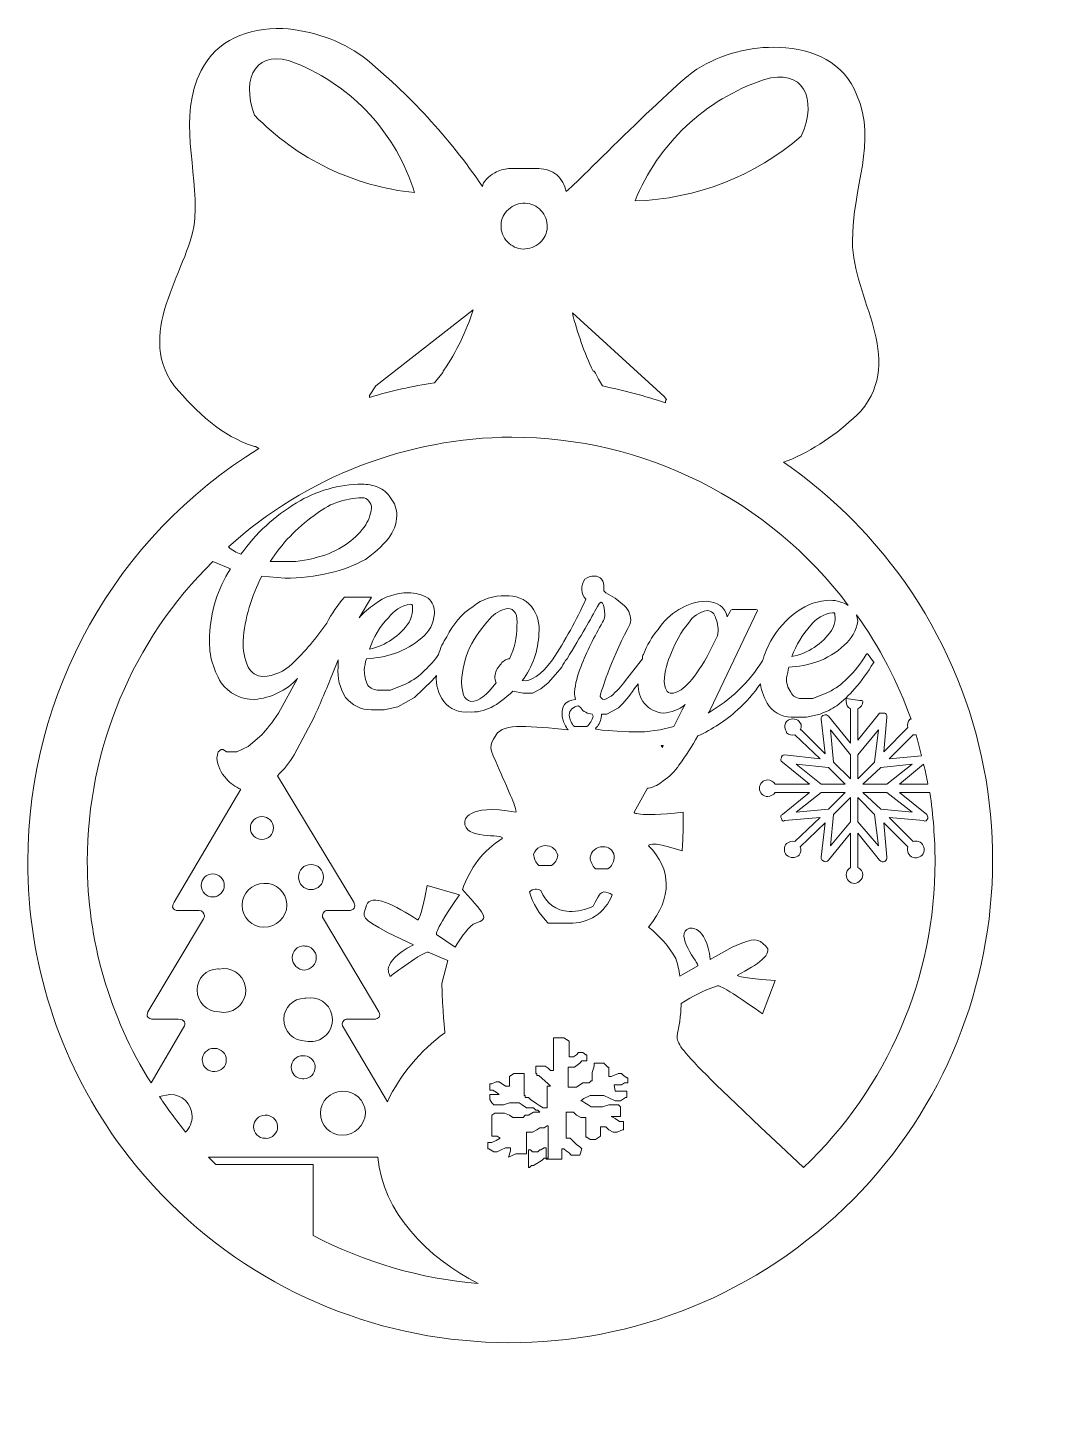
# Model space of a CAD drawing. Header units: millimetres. Extents: x 0 to 34.7, y -2 to 44.4.
import ezdxf

# ---------------------------------------------------------------- set-up
doc = ezdxf.new("R2010")
doc.units = ezdxf.units.MM
doc.header["$MEASUREMENT"] = 0
doc.layers.add('Layer 1', color=7, linetype='Continuous')

# ---------------------------------------------------------------- blocks, each defined once
blk = doc.blocks.new('block 4')
at = {"layer": 'Layer 1', "lineweight": 0}
for points in [[(27.199, 19.65), (27.093, 20.743), (27.764, 19.897), (27.764, 19.085), (27.199, 19.65)], [(28.011, 19.085), (28.011, 19.897), (28.716, 20.743), (28.575, 19.65), (28.011, 19.085)], [(25.929, 19.579), (27.023, 19.473), (27.587, 18.909), (26.776, 18.909), (25.929, 19.579)], [(28.187, 18.909), (28.787, 19.473), (29.845, 19.579), (28.998, 18.909), (28.187, 18.909)], [(27.587, 18.627), (27.023, 18.062), (25.929, 17.956), (26.776, 18.627), (27.587, 18.627)], [(28.187, 18.627), (28.998, 18.627), (29.845, 17.956), (28.787, 18.062), (28.187, 18.627)], [(27.199, 17.886), (27.764, 18.45), (27.764, 17.639), (27.093, 16.827), (27.199, 17.886)], [(28.716, 16.827), (28.011, 17.639), (28.011, 18.45), (28.575, 17.886), (28.716, 16.827)], [(19.826, 8.537), (20.214, 8.537), (20.214, 8.326), (20.179, 8.326), (20.002, 8.22), (19.826, 8.22), (19.438, 8.396), (18.979, 8.396), (18.768, 8.29), (18.662, 8.22), (18.697, 8.22), (18.803, 8.149), (18.909, 8.079), (19.015, 8.008), (19.403, 8.008), (19.614, 8.079), (19.932, 8.079), (20.002, 8.008), (20.002, 7.691), (19.685, 7.691), (19.826, 7.62), (19.967, 7.514), (20.108, 7.514), (20.108, 7.232), (20.073, 7.232), (19.897, 7.161), (19.756, 7.161), (19.614, 7.232), (19.509, 7.338), (19.332, 7.338), (19.332, 7.02), (19.332, 7.02), (19.156, 6.914), (18.979, 6.914), (18.874, 6.985), (18.838, 6.985), (18.838, 7.655), (18.662, 7.655), (18.521, 7.726), (18.415, 7.832), (18.168, 7.832), (18.168, 6.95), (18.309, 6.95), (18.38, 6.879), (18.521, 6.738), (18.627, 6.667), (18.697, 6.597), (18.697, 6.597), (18.627, 6.385), (18.344, 6.385), (18.274, 6.456), (18.168, 6.526), (18.097, 6.597), (18.027, 6.597), (18.027, 6.244), (17.498, 6.244), (17.498, 6.632), (17.427, 6.632), (17.321, 6.562), (17.286, 6.562), (17.216, 6.491), (17.039, 6.491), (16.969, 6.562), (16.898, 6.562), (16.898, 5.962), (16.933, 5.962), (17.004, 6.032), (17.074, 6.032), (17.18, 6.103), (17.357, 6.209), (17.427, 6.279), (17.568, 6.279), (17.568, 7.373), (17.533, 7.373), (17.427, 7.302), (17.286, 7.302), (17.18, 7.232), (17.039, 7.161), (16.827, 7.161), (16.827, 6.421), (16.475, 6.421), (16.228, 6.315), (16.228, 6.315), (16.298, 6.526), (16.298, 6.632), (16.122, 6.632), (15.981, 6.562), (15.84, 6.491), (15.734, 6.491), (15.557, 6.597), (15.522, 6.597), (15.522, 6.809), (15.663, 6.809), (15.804, 6.879), (15.946, 6.95), (15.946, 6.95), (15.84, 7.02), (15.663, 7.02), (15.663, 7.726), (15.769, 7.796), (16.087, 7.796), (16.263, 7.726), (16.369, 7.655), (16.722, 7.655), (16.792, 7.726), (16.898, 7.726), (17.074, 7.832), (17.286, 7.832), (17.216, 7.902), (17.145, 7.902), (17.074, 7.973), (16.827, 7.973), (16.686, 8.079), (16.581, 8.149), (16.263, 8.149), (16.051, 8.079), (15.734, 8.079), (15.663, 8.149), (15.593, 8.255), (15.593, 8.431), (15.91, 8.431), (15.804, 8.502), (15.699, 8.572), (15.593, 8.572), (15.593, 8.784), (15.663, 8.784), (15.804, 8.855), (15.91, 8.855), (16.122, 8.714), (16.263, 8.714), (16.263, 9.031), (16.263, 9.031), (16.404, 9.137), (16.757, 9.137), (16.757, 8.396), (16.792, 8.396), (16.792, 8.326), (16.898, 8.326), (16.969, 8.255), (17.18, 8.114), (17.286, 8.043), (17.392, 7.973), (17.533, 7.973), (17.533, 8.714), (17.639, 8.714), (17.568, 8.784), (17.251, 9.066), (17.18, 9.066), (17.18, 9.137), (17.145, 9.137), (17.145, 9.384), (17.462, 9.384), (17.568, 9.313), (17.639, 9.243), (17.745, 9.243), (17.745, 10.266), (17.745, 10.266), (17.745, 10.336), (18.097, 10.336), (18.274, 10.231), (18.274, 10.231), (18.274, 9.701), (18.415, 9.701), (18.521, 9.772), (18.591, 9.842), (18.732, 9.842), (18.838, 9.772), (18.874, 9.772), (18.874, 9.56), (18.697, 9.56), (18.627, 9.49), (18.45, 9.349), (18.239, 9.349), (18.239, 8.678), (18.521, 8.678), (18.732, 8.819), (18.944, 8.819), (19.015, 8.89), (19.05, 8.89), (19.05, 9.172), (19.121, 9.384), (19.121, 9.49), (19.438, 9.49), (19.509, 9.419), (19.579, 9.349), (19.614, 9.349), (19.614, 9.031), (19.685, 9.031), (19.932, 9.137), (20.038, 9.137), (20.108, 9.066), (20.214, 8.996), (20.249, 8.996), (20.249, 8.819), (20.144, 8.819), (20.038, 8.749), (19.791, 8.749), (19.826, 8.537)]]:
    blk.add_lwpolyline(points, dxfattribs=at)
for points, knots in [([(25.506, 29.774), (25.506, 29.774), (25.788, 29.88), (25.788, 29.88), (25.788, 29.88), (25.788, 29.88), (25.788, 29.88), (26.658, 30.272), (27.448, 30.822), (28.116, 31.503), (29.633, 33.302), (27.834, 35.313), (27.834, 37.218), (27.834, 39.123), (28.681, 40.534), (27.975, 42.192), (27.552, 43.251), (26.529, 43.744), (25.365, 43.78), (24.382, 43.82), (23.411, 43.562), (22.578, 43.039), (21.837, 42.58), (18.239, 38.911), (18.168, 38.911), (18.129, 39.13), (18.017, 39.329), (17.851, 39.476), (17.681, 39.613), (17.469, 39.688), (17.251, 39.687), (17.251, 39.687), (16.228, 39.687), (16.228, 39.687), (16.066, 39.679), (15.908, 39.63), (15.769, 39.546), (15.557, 39.441), (15.346, 39.229), (15.346, 39.088), (14.222, 40.731), (12.868, 42.205), (11.324, 43.462), (10.526, 44.028), (9.585, 44.358), (8.608, 44.415), (7.408, 44.45), (6.385, 44.027), (5.856, 43.004), (5.045, 41.416), (5.75, 39.652), (5.644, 38.029), (5.539, 36.407), (3.563, 34.255), (4.939, 32.35), (5.715, 31.468), (6.526, 30.656), (7.655, 30.304), (7.655, 30.304), (7.691, 30.304), (7.691, 30.304), (7.691, 30.304), (7.796, 30.233), (7.796, 30.233), (2.955, 27.257), (0.003, 21.982), (0, 16.298), (-0.007, 12.923), (1.042, 9.63), (2.999, 6.879), (2.999, 6.879), (3.422, 6.315), (3.422, 6.315), (8.964, -0.779), (19.206, -2.036), (26.299, 3.505), (33.393, 9.047), (34.651, 19.289), (29.109, 26.383), (28.088, 27.69), (26.872, 28.834), (25.506, 29.774)], [0, 0, 0, 0, 1, 1, 1, 2, 2, 2, 3, 3, 3, 4, 4, 4, 5, 5, 5, 6, 6, 6, 7, 7, 7, 8, 8, 8, 9, 9, 9, 10, 10, 10, 11, 11, 11, 12, 12, 12, 13, 13, 13, 14, 14, 14, 15, 15, 15, 16, 16, 16, 17, 17, 17, 18, 18, 18, 19, 19, 19, 20, 20, 20, 21, 21, 21, 22, 22, 22, 23, 23, 23, 24, 24, 24, 25, 25, 25, 26, 26, 26, 27, 27, 27, 27]), ([(7.655, 41.487), (7.161, 42.792), (7.761, 43.78), (9.031, 43.251), (10.965, 42.476), (12.444, 40.868), (13.053, 38.876), (11.003, 39.086), (9.093, 40.01), (7.655, 41.487)], [0, 0, 0, 0, 1, 1, 1, 2, 2, 2, 3, 3, 3, 3]), ([(24.836, 42.686), (26.176, 43.109), (26.67, 42.051), (26.106, 40.781), (24.541, 39.432), (22.561, 38.66), (20.496, 38.594), (21.275, 40.527), (22.86, 42.022), (24.836, 42.686)], [0, 0, 0, 0, 1, 1, 1, 2, 2, 2, 3, 3, 3, 3]), ([(16.228, 38.312), (16.382, 38.452), (16.584, 38.528), (16.792, 38.523), (16.993, 38.51), (17.182, 38.422), (17.321, 38.276), (17.462, 38.122), (17.538, 37.92), (17.533, 37.712), (17.527, 37.509), (17.437, 37.318), (17.286, 37.183), (17.129, 37.048), (16.929, 36.973), (16.722, 36.971), (16.519, 36.977), (16.328, 37.067), (16.192, 37.218), (16.037, 37.362), (15.958, 37.571), (15.981, 37.782), (15.972, 37.989), (16.064, 38.186), (16.228, 38.312)], [0, 0, 0, 0, 1, 1, 1, 2, 2, 2, 3, 3, 3, 4, 4, 4, 5, 5, 5, 6, 6, 6, 7, 7, 7, 8, 8, 8, 8]), ([(15.028, 34.925), (14.808, 34.196), (14.475, 33.505), (14.041, 32.879), (14.041, 32.879), (14.041, 32.879), (14.041, 32.879), (14.041, 32.844), (14.005, 32.844), (14.005, 32.808), (14.005, 32.808), (13.723, 32.456), (13.723, 32.456), (12.983, 32.345), (12.252, 32.18), (11.536, 31.962), (11.536, 31.962), (11.536, 32.032), (11.536, 32.032), (11.536, 32.032), (11.747, 32.35), (11.747, 32.35), (11.747, 32.35), (15.028, 34.925), (15.028, 34.925)], [0, 0, 0, 0, 1, 1, 1, 2, 2, 2, 3, 3, 3, 4, 4, 4, 5, 5, 5, 6, 6, 6, 7, 7, 7, 8, 8, 8, 8]), ([(21.484, 31.997), (21.484, 31.997), (21.555, 31.891), (21.555, 31.891), (21.529, 31.862), (21.516, 31.824), (21.519, 31.785), (20.824, 32.011), (20.118, 32.199), (19.403, 32.35), (19.297, 32.491), (19.226, 32.667), (19.121, 32.844), (19.121, 32.844), (19.085, 32.844), (19.085, 32.844), (18.783, 33.476), (18.546, 34.138), (18.38, 34.819), (18.38, 34.819), (21.484, 31.997), (21.484, 31.997)], [0, 0, 0, 0, 1, 1, 1, 2, 2, 2, 3, 3, 3, 4, 4, 4, 5, 5, 5, 6, 6, 6, 7, 7, 7, 7]), ([(16.334, 30.621), (20.802, 30.618), (25.01, 28.515), (27.693, 24.941), (27.51, 25.047), (27.304, 25.107), (27.093, 25.118), (26.686, 25.108), (26.292, 24.972), (25.964, 24.73), (25.599, 24.472), (25.297, 24.134), (25.082, 23.742), (24.965, 23.529), (24.87, 23.304), (24.8, 23.072), (24.338, 22.346), (23.709, 21.741), (22.966, 21.308), (23.001, 21.308), (23.001, 21.378), (23.036, 21.414), (23.036, 21.414), (24.624, 24.765), (24.624, 24.765), (24.624, 24.765), (24.624, 24.765), (24.624, 24.765), (24.624, 24.784), (24.608, 24.8), (24.589, 24.8), (24.589, 24.8), (23.777, 24.8), (23.777, 24.8), (23.738, 24.8), (23.707, 24.769), (23.707, 24.73), (23.707, 24.73), (23.601, 24.553), (23.601, 24.553), (23.53, 24.906), (23.283, 25.047), (22.895, 25.082), (22.569, 25.075), (22.252, 24.977), (21.978, 24.8), (21.695, 24.634), (21.453, 24.404), (21.272, 24.13), (21.062, 23.877), (20.895, 23.591), (20.779, 23.283), (20.743, 23.248), (20.743, 23.213), (20.743, 23.142), (20.743, 23.142), (20.179, 22.401), (20.179, 22.401), (20.031, 22.21), (19.866, 22.033), (19.685, 21.872), (19.685, 21.872), (19.473, 21.766), (19.473, 21.766), (19.367, 21.766), (19.297, 21.837), (19.332, 21.943), (19.367, 22.049), (19.65, 23.001), (20.249, 24.165), (20.31, 24.248), (20.346, 24.346), (20.355, 24.447), (20.348, 24.545), (20.324, 24.64), (20.285, 24.73), (20.236, 24.828), (20.163, 24.913), (20.073, 24.977), (20.073, 24.977), (19.826, 25.188), (19.826, 25.188), (19.826, 25.188), (19.509, 25.365), (19.509, 25.365), (19.509, 25.365), (19.438, 25.435), (19.438, 25.435), (19.438, 25.435), (19.438, 25.541), (19.438, 25.541), (19.452, 25.641), (19.427, 25.742), (19.367, 25.823), (19.305, 25.893), (19.214, 25.932), (19.121, 25.929), (19.006, 25.932), (18.893, 25.894), (18.803, 25.823), (18.732, 25.72), (18.695, 25.596), (18.697, 25.471), (18.697, 25.349), (18.748, 25.234), (18.838, 25.153), (18.518, 24.441), (18.141, 23.757), (17.709, 23.107), (17.709, 23.107), (17.709, 23.107), (17.709, 23.107), (17.321, 22.578), (16.969, 22.366), (16.686, 22.401), (17.032, 22.861), (17.229, 23.415), (17.251, 23.989), (17.287, 24.315), (17.198, 24.642), (17.004, 24.906), (16.782, 25.156), (16.455, 25.287), (16.122, 25.259), (15.727, 25.279), (15.338, 25.153), (15.028, 24.906), (14.646, 24.652), (14.341, 24.298), (14.146, 23.883), (14.017, 23.702), (13.922, 23.498), (13.864, 23.283), (13.729, 23.092), (13.575, 22.915), (13.406, 22.754), (13.223, 22.564), (13.008, 22.409), (12.771, 22.296), (12.771, 22.296), (12.241, 22.084), (12.241, 22.084), (12.241, 22.084), (11.853, 22.084), (11.853, 22.084), (11.703, 22.075), (11.558, 22.141), (11.465, 22.26), (11.393, 22.415), (11.357, 22.584), (11.359, 22.754), (11.366, 22.886), (11.39, 23.016), (11.43, 23.142), (11.754, 23.156), (12.075, 23.215), (12.382, 23.319), (12.72, 23.432), (13.032, 23.612), (13.3, 23.848), (13.553, 24.043), (13.707, 24.34), (13.723, 24.659), (13.74, 24.859), (13.662, 25.055), (13.511, 25.188), (13.309, 25.308), (13.077, 25.369), (12.841, 25.365), (12.431, 25.37), (12.032, 25.233), (11.712, 24.977), (11.513, 24.852), (11.335, 24.698), (11.183, 24.518), (11.183, 24.518), (11.606, 25.224), (11.606, 25.224), (11.606, 25.224), (10.689, 25.224), (10.689, 25.224), (10.461, 24.95), (10.26, 24.654), (10.089, 24.342), (9.749, 23.844), (9.359, 23.383), (8.925, 22.966), (8.659, 22.709), (8.307, 22.558), (7.937, 22.542), (7.726, 22.548), (7.536, 22.67), (7.444, 22.86), (7.317, 23.136), (7.256, 23.438), (7.267, 23.742), (7.327, 24.507), (7.543, 25.251), (7.902, 25.929), (7.902, 25.929), (8.678, 25.859), (8.678, 25.859), (9.189, 25.863), (9.697, 25.922), (10.195, 26.035), (10.614, 26.133), (11.018, 26.287), (11.395, 26.494), (11.685, 26.692), (11.946, 26.929), (12.171, 27.199), (12.346, 27.421), (12.445, 27.693), (12.453, 27.975), (12.46, 28.195), (12.384, 28.408), (12.241, 28.575), (12.146, 28.738), (11.996, 28.863), (11.818, 28.928), (11.65, 28.997), (11.47, 29.033), (11.289, 29.034), (10.504, 29.03), (9.735, 28.811), (9.066, 28.399), (8.331, 27.957), (7.695, 27.369), (7.197, 26.67), (7.04, 26.723), (6.897, 26.807), (6.773, 26.917), (9.397, 29.283), (12.8, 30.602), (16.334, 30.621)], [0, 0, 0, 0, 1, 1, 1, 2, 2, 2, 3, 3, 3, 4, 4, 4, 5, 5, 5, 6, 6, 6, 7, 7, 7, 8, 8, 8, 9, 9, 9, 10, 10, 10, 11, 11, 11, 12, 12, 12, 13, 13, 13, 14, 14, 14, 15, 15, 15, 16, 16, 16, 17, 17, 17, 18, 18, 18, 19, 19, 19, 20, 20, 20, 21, 21, 21, 22, 22, 22, 23, 23, 23, 24, 24, 24, 25, 25, 25, 26, 26, 26, 27, 27, 27, 28, 28, 28, 29, 29, 29, 30, 30, 30, 31, 31, 31, 32, 32, 32, 33, 33, 33, 34, 34, 34, 35, 35, 35, 36, 36, 36, 37, 37, 37, 38, 38, 38, 39, 39, 39, 40, 40, 40, 41, 41, 41, 42, 42, 42, 43, 43, 43, 44, 44, 44, 45, 45, 45, 46, 46, 46, 47, 47, 47, 48, 48, 48, 49, 49, 49, 50, 50, 50, 51, 51, 51, 52, 52, 52, 53, 53, 53, 54, 54, 54, 55, 55, 55, 56, 56, 56, 57, 57, 57, 58, 58, 58, 59, 59, 59, 60, 60, 60, 61, 61, 61, 62, 62, 62, 63, 63, 63, 64, 64, 64, 65, 65, 65, 66, 66, 66, 67, 67, 67, 68, 68, 68, 69, 69, 69, 70, 70, 70, 71, 71, 71, 72, 72, 72, 73, 73, 73, 74, 74, 74, 75, 75, 75, 76, 76, 76, 77, 77, 77, 78, 78, 78, 78]), ([(8.184, 26.423), (8.575, 27.03), (9.078, 27.557), (9.666, 27.975), (10.122, 28.356), (10.695, 28.568), (11.289, 28.575), (11.374, 28.586), (11.458, 28.544), (11.501, 28.469), (11.564, 28.402), (11.602, 28.315), (11.606, 28.222), (11.571, 27.995), (11.487, 27.779), (11.359, 27.587), (11.183, 27.353), (10.968, 27.15), (10.724, 26.987), (10.434, 26.792), (10.112, 26.649), (9.772, 26.564), (9.396, 26.448), (9.001, 26.4), (8.608, 26.423), (8.608, 26.423), (8.184, 26.423), (8.184, 26.423)], [0, 0, 0, 0, 1, 1, 1, 2, 2, 2, 3, 3, 3, 4, 4, 4, 5, 5, 5, 6, 6, 6, 7, 7, 7, 8, 8, 8, 9, 9, 9, 9]), ([(2.011, 16.298), (2.01, 20.104), (3.535, 23.751), (6.244, 26.423), (6.244, 26.423), (6.844, 26.176), (6.844, 26.176), (6.409, 25.501), (6.165, 24.721), (6.138, 23.918), (6.097, 23.361), (6.233, 22.806), (6.526, 22.331), (6.789, 21.971), (7.21, 21.761), (7.655, 21.766), (8.209, 21.813), (8.725, 22.064), (9.102, 22.472), (9.102, 22.472), (8.467, 21.308), (8.467, 21.308), (8.255, 20.99), (8.043, 20.743), (7.902, 20.567), (7.902, 20.567), (7.444, 20.179), (7.444, 20.179), (7.444, 20.179), (7.056, 20.002), (7.056, 20.002), (7.056, 20.002), (6.703, 20.002), (6.703, 20.002), (6.703, 20.002), (6.597, 20.073), (6.597, 20.073), (6.597, 20.073), (6.526, 20.073), (6.526, 20.073), (6.526, 20.073), (6.421, 20.002), (6.421, 20.002), (6.421, 19.932), (6.385, 19.861), (6.385, 19.791), (6.405, 19.526), (6.517, 19.276), (6.703, 19.085), (6.841, 18.934), (7.009, 18.814), (7.197, 18.732), (7.197, 18.732), (4.939, 14.922), (4.939, 14.922), (4.833, 14.746), (4.904, 14.64), (5.08, 14.64), (5.08, 14.64), (5.786, 14.64), (5.786, 14.64), (5.883, 14.64), (5.962, 14.561), (5.962, 14.464), (5.962, 14.426), (5.95, 14.389), (5.927, 14.358), (5.927, 14.358), (4.057, 11.218), (4.057, 11.218), (3.986, 11.077), (4.057, 10.971), (4.233, 10.971), (4.233, 10.971), (5.08, 10.971), (5.08, 10.971), (5.292, 10.971), (5.362, 10.83), (5.256, 10.689), (5.256, 10.689), (4.163, 8.819), (4.163, 8.819), (2.75, 11.057), (2.003, 13.652), (2.011, 16.298)], [0, 0, 0, 0, 1, 1, 1, 2, 2, 2, 3, 3, 3, 4, 4, 4, 5, 5, 5, 6, 6, 6, 7, 7, 7, 8, 8, 8, 9, 9, 9, 10, 10, 10, 11, 11, 11, 12, 12, 12, 13, 13, 13, 14, 14, 14, 15, 15, 15, 16, 16, 16, 17, 17, 17, 18, 18, 18, 19, 19, 19, 20, 20, 20, 21, 21, 21, 22, 22, 22, 23, 23, 23, 24, 24, 24, 25, 25, 25, 26, 26, 26, 27, 27, 27, 28, 28, 28, 28]), ([(13.476, 15.487), (13.264, 14.252), (13.159, 14.323), (13.159, 14.323), (12.418, 14.817), (11.571, 15.24), (11.43, 14.817), (11.289, 14.393), (11.254, 14.393), (12.136, 13.899), (12.136, 13.899), (13.017, 13.476), (13.017, 13.476), (11.818, 12.876), (12.241, 12.418), (12.241, 12.418), (12.241, 12.418), (13.406, 13.3), (13.511, 13.229), (13.511, 13.229), (14.182, 12.947), (14.182, 12.947), (14.182, 12.947), (13.97, 12.171), (13.97, 12.171), (14.005, 11.289), (14.076, 10.513), (14.076, 10.513), (13.25, 9.906), (12.584, 9.107), (12.136, 8.184), (12.136, 8.184), (10.654, 10.689), (10.654, 10.689), (10.593, 10.765), (10.605, 10.876), (10.682, 10.937), (10.723, 10.97), (10.778, 10.983), (10.83, 10.971), (10.83, 10.971), (11.677, 10.971), (11.677, 10.971), (11.853, 10.971), (11.924, 11.077), (11.853, 11.218), (11.853, 11.218), (9.984, 14.358), (9.984, 14.358), (9.923, 14.434), (9.935, 14.545), (10.011, 14.606), (10.053, 14.639), (10.108, 14.652), (10.16, 14.64), (10.16, 14.64), (10.83, 14.64), (10.83, 14.64), (11.007, 14.64), (11.077, 14.746), (11.007, 14.922), (11.007, 14.922), (8.431, 19.191), (8.431, 19.191), (8.647, 19.403), (8.836, 19.64), (8.996, 19.897), (8.996, 19.897), (9.666, 21.167), (9.666, 21.167), (9.878, 21.661), (10.089, 22.119), (10.266, 22.578), (10.266, 22.578), (10.478, 23.107), (10.478, 23.107), (10.478, 23.107), (10.478, 22.86), (10.478, 22.86), (10.441, 22.501), (10.528, 22.14), (10.724, 21.837), (10.939, 21.569), (11.263, 21.413), (11.606, 21.414), (11.606, 21.414), (12.03, 21.414), (12.03, 21.414), (12.03, 21.414), (12.488, 21.519), (12.488, 21.519), (12.488, 21.519), (13.053, 21.837), (13.053, 21.837), (13.053, 21.837), (13.653, 22.401), (13.653, 22.401), (13.653, 22.401), (13.794, 22.578), (13.794, 22.578), (13.767, 22.264), (13.854, 21.95), (14.041, 21.696), (14.244, 21.441), (14.563, 21.308), (14.887, 21.343), (15.416, 21.308), (15.875, 21.555), (16.369, 22.049), (16.369, 22.049), (16.722, 21.978), (16.722, 21.978), (16.722, 21.978), (17.039, 21.978), (17.039, 21.978), (17.039, 21.978), (17.321, 22.119), (17.321, 22.119), (17.321, 22.119), (17.568, 22.331), (17.568, 22.331), (17.568, 22.331), (17.815, 22.613), (17.815, 22.613), (17.815, 22.613), (18.027, 22.86), (18.027, 22.86), (18.073, 22.962), (18.132, 23.057), (18.203, 23.142), (18.203, 23.142), (18.203, 23.142), (18.203, 23.142), (18.662, 23.918), (19.015, 24.483), (19.226, 24.906), (19.438, 25.329), (19.473, 24.694), (19.473, 24.589), (19.466, 24.514), (19.442, 24.441), (19.403, 24.377), (19.117, 23.891), (18.869, 23.384), (18.662, 22.86), (18.554, 22.588), (18.483, 22.304), (18.45, 22.013), (18.45, 21.907), (18.486, 21.837), (18.486, 21.766), (17.745, 21.696), (18.097, 20.849), (18.239, 20.743), (17.004, 20.849), (16.051, 20.99), (15.804, 20.567), (15.557, 20.144), (15.557, 20.214), (15.91, 19.403), (16.263, 18.591), (16.51, 18.097), (16.475, 17.956), (14.781, 18.274), (14.746, 17.639), (14.746, 17.639), (14.711, 17.004), (16.051, 17.251), (16.016, 17.074), (15.381, 16.673), (14.906, 16.061), (14.676, 15.346), (15.557, 14.358), (15.557, 14.358), (15.028, 14.182), (14.791, 13.954), (14.589, 13.693), (14.429, 13.406), (14.429, 13.406), (13.794, 13.829), (13.794, 13.829), (13.794, 13.829), (13.688, 13.899), (14.57, 15.169), (14.57, 15.169), (13.476, 15.487), (13.476, 15.487)], [0, 0, 0, 0, 1, 1, 1, 2, 2, 2, 3, 3, 3, 4, 4, 4, 5, 5, 5, 6, 6, 6, 7, 7, 7, 8, 8, 8, 9, 9, 9, 10, 10, 10, 11, 11, 11, 12, 12, 12, 13, 13, 13, 14, 14, 14, 15, 15, 15, 16, 16, 16, 17, 17, 17, 18, 18, 18, 19, 19, 19, 20, 20, 20, 21, 21, 21, 22, 22, 22, 23, 23, 23, 24, 24, 24, 25, 25, 25, 26, 26, 26, 27, 27, 27, 28, 28, 28, 29, 29, 29, 30, 30, 30, 31, 31, 31, 32, 32, 32, 33, 33, 33, 34, 34, 34, 35, 35, 35, 36, 36, 36, 37, 37, 37, 38, 38, 38, 39, 39, 39, 40, 40, 40, 41, 41, 41, 42, 42, 42, 43, 43, 43, 44, 44, 44, 45, 45, 45, 46, 46, 46, 47, 47, 47, 48, 48, 48, 49, 49, 49, 50, 50, 50, 51, 51, 51, 52, 52, 52, 53, 53, 53, 54, 54, 54, 55, 55, 55, 56, 56, 56, 57, 57, 57, 58, 58, 58, 59, 59, 59, 60, 60, 60, 61, 61, 61, 62, 62, 62, 62]), ([(11.536, 23.46), (11.661, 23.858), (11.879, 24.22), (12.171, 24.518), (12.344, 24.767), (12.612, 24.933), (12.912, 24.977), (12.947, 24.977), (12.982, 24.977), (12.982, 24.941), (12.982, 24.906), (13.017, 24.659), (12.876, 24.377), (12.561, 23.913), (12.082, 23.585), (11.536, 23.46)], [0, 0, 0, 0, 1, 1, 1, 2, 2, 2, 3, 3, 3, 4, 4, 4, 5, 5, 5, 5]), ([(15.804, 22.331), (15.499, 21.907), (15.216, 21.696), (14.958, 21.696), (14.846, 21.722), (14.754, 21.801), (14.711, 21.907), (14.664, 22.056), (14.641, 22.211), (14.64, 22.366), (14.658, 22.769), (14.754, 23.164), (14.922, 23.53), (15.1, 23.878), (15.325, 24.199), (15.593, 24.483), (15.743, 24.669), (15.956, 24.795), (16.192, 24.836), (16.439, 24.836), (16.545, 24.624), (16.51, 24.236), (16.509, 23.858), (16.425, 23.484), (16.263, 23.142), (16.13, 23.126), (16.012, 23.048), (15.946, 22.931), (15.838, 22.829), (15.775, 22.69), (15.769, 22.542), (15.764, 22.47), (15.776, 22.398), (15.804, 22.331)], [0, 0, 0, 0, 1, 1, 1, 2, 2, 2, 3, 3, 3, 4, 4, 4, 5, 5, 5, 6, 6, 6, 7, 7, 7, 8, 8, 8, 9, 9, 9, 10, 10, 10, 11, 11, 11, 11]), ([(21.731, 21.978), (21.656, 21.972), (21.585, 22.014), (21.555, 22.084), (21.511, 22.172), (21.487, 22.268), (21.484, 22.366), (21.494, 22.709), (21.578, 23.046), (21.731, 23.354), (21.863, 23.712), (22.054, 24.046), (22.296, 24.342), (22.436, 24.568), (22.667, 24.723), (22.931, 24.765), (23.074, 24.766), (23.195, 24.66), (23.213, 24.518), (23.294, 24.329), (23.319, 24.121), (23.283, 23.918), (23.283, 23.918), (22.931, 23.213), (22.931, 23.213), (22.437, 22.366), (22.049, 21.978), (21.731, 21.978)], [0, 0, 0, 0, 1, 1, 1, 2, 2, 2, 3, 3, 3, 4, 4, 4, 5, 5, 5, 6, 6, 6, 7, 7, 7, 8, 8, 8, 9, 9, 9, 9]), ([(27.129, 24.095), (26.812, 23.639), (26.332, 23.323), (25.788, 23.213), (25.93, 23.603), (26.146, 23.962), (26.423, 24.271), (26.608, 24.501), (26.872, 24.652), (27.164, 24.694), (27.199, 24.694), (27.234, 24.694), (27.234, 24.659), (27.234, 24.624), (27.305, 24.377), (27.129, 24.095)], [0, 0, 0, 0, 1, 1, 1, 2, 2, 2, 3, 3, 3, 4, 4, 4, 5, 5, 5, 5]), ([(26.176, 5.962), (21.837, 10.054), (21.837, 10.089), (21.943, 10.548), (22.049, 11.007), (22.049, 11.501), (22.049, 11.501), (22.432, 11.754), (22.847, 11.955), (23.283, 12.1), (23.283, 12.1), (23.389, 12.171), (24.8, 11.148), (24.8, 11.148), (25.224, 12.277), (25.224, 12.277), (23.848, 12.382), (23.954, 12.453), (23.954, 12.453), (24.624, 12.806), (25.188, 13.194), (24.906, 13.441), (24.624, 13.688), (24.589, 13.758), (23.777, 13.406), (23.777, 13.406), (23.036, 12.982), (23.036, 12.982), (22.895, 14.182), (22.331, 14.041), (22.331, 14.041), (21.766, 13.864), (22.684, 12.806), (22.613, 12.771), (22.613, 12.771), (22.013, 12.418), (22.013, 12.418), (21.98, 12.621), (21.933, 12.821), (21.872, 13.017), (21.635, 13.424), (21.324, 13.783), (20.955, 14.076), (21.766, 15.099), (21.731, 16.016), (20.955, 16.827), (20.955, 16.827), (20.92, 17.039), (22.084, 16.651), (22.119, 17.286), (22.119, 17.286), (22.119, 17.956), (20.496, 17.78), (20.461, 17.956), (20.461, 17.956), (20.461, 17.956), (20.92, 18.768), (20.92, 18.768), (20.92, 18.768), (20.955, 18.768), (20.955, 18.768), (21.135, 18.814), (21.304, 18.898), (21.449, 19.015), (21.659, 19.154), (21.839, 19.334), (21.978, 19.544), (22.209, 19.86), (22.421, 20.19), (22.613, 20.532), (23.103, 20.754), (23.555, 21.052), (23.954, 21.414), (24.246, 21.676), (24.507, 21.972), (24.73, 22.296), (24.765, 22.03), (24.862, 21.776), (25.012, 21.555), (25.219, 21.281), (25.552, 21.134), (25.894, 21.167), (25.894, 21.167), (26.282, 21.167), (26.282, 21.167), (26.282, 21.167), (26.741, 21.272), (26.741, 21.272), (26.939, 21.345), (27.128, 21.44), (27.305, 21.555), (27.523, 21.723), (27.724, 21.912), (27.905, 22.119), (28.141, 22.394), (28.354, 22.69), (28.54, 23.001), (28.575, 23.001), (28.575, 23.036), (28.54, 23.036), (28.54, 23.036), (28.363, 23.283), (28.363, 23.283), (28.328, 23.319), (28.328, 23.319), (28.293, 23.283), (28.121, 22.984), (27.907, 22.711), (27.658, 22.472), (27.473, 22.285), (27.258, 22.13), (27.023, 22.013), (27.023, 22.013), (26.494, 21.802), (26.494, 21.802), (26.494, 21.802), (26.106, 21.802), (26.106, 21.802), (25.955, 21.789), (25.813, 21.874), (25.753, 22.013), (25.645, 22.154), (25.595, 22.331), (25.612, 22.507), (25.647, 22.613), (25.647, 22.719), (25.682, 22.86), (26.006, 22.873), (26.327, 22.933), (26.635, 23.036), (26.978, 23.156), (27.291, 23.348), (27.552, 23.601), (27.802, 23.803), (27.966, 24.093), (28.011, 24.412), (28.011, 24.483), (27.975, 24.553), (27.975, 24.624), (28.745, 23.537), (29.362, 22.35), (29.81, 21.096), (29.81, 21.096), (29.774, 21.096), (29.774, 21.096), (29.701, 21.022), (29.673, 20.914), (29.704, 20.814), (29.704, 20.814), (28.892, 20.002), (28.892, 20.002), (28.892, 20.002), (28.998, 21.167), (28.998, 21.167), (28.998, 21.237), (28.963, 21.308), (28.928, 21.308), (28.928, 21.308), (28.751, 21.308), (28.751, 21.308), (28.751, 21.308), (28.011, 20.391), (28.011, 20.391), (28.011, 20.391), (28.011, 21.449), (28.011, 21.449), (28.112, 21.49), (28.181, 21.586), (28.187, 21.696), (28.187, 21.715), (28.171, 21.731), (28.152, 21.731), (28.152, 21.731), (28.081, 21.731), (28.081, 21.731), (28.081, 21.731), (27.622, 21.802), (27.622, 21.802), (27.622, 21.802), (27.622, 21.696), (27.622, 21.696), (27.622, 21.594), (27.676, 21.5), (27.764, 21.449), (27.764, 21.449), (27.764, 20.285), (27.764, 20.285), (27.764, 20.285), (27.023, 21.202), (27.023, 21.202), (26.988, 21.237), (26.917, 21.272), (26.882, 21.237), (26.882, 21.237), (26.882, 21.237), (26.882, 21.237), (26.811, 21.237), (26.776, 21.167), (26.776, 21.096), (26.776, 21.096), (26.917, 19.932), (26.917, 19.932), (26.917, 19.932), (26.106, 20.743), (26.106, 20.743), (26.106, 20.743), (26.07, 20.743), (26.07, 20.743), (26.099, 20.797), (26.111, 20.859), (26.106, 20.92), (26.106, 20.92), (26.035, 21.026), (26.035, 21.026), (25.914, 21.133), (25.732, 21.133), (25.612, 21.026), (25.55, 20.945), (25.536, 20.837), (25.576, 20.743), (25.576, 20.708), (25.612, 20.673), (25.612, 20.637), (25.689, 20.57), (25.794, 20.543), (25.894, 20.567), (25.894, 20.567), (25.894, 20.567), (25.894, 20.567), (25.894, 20.567), (26.741, 19.756), (26.741, 19.756), (26.741, 19.756), (25.541, 19.897), (25.541, 19.897), (25.483, 19.897), (25.435, 19.849), (25.435, 19.791), (25.435, 19.791), (25.435, 19.791), (25.435, 19.791), (25.435, 19.791), (25.435, 19.791), (25.435, 19.791), (25.4, 19.72), (25.4, 19.685), (25.471, 19.65), (25.471, 19.65), (26.388, 18.909), (26.388, 18.909), (26.388, 18.909), (25.224, 18.909), (25.224, 18.909), (25.165, 18.988), (25.075, 19.04), (24.977, 19.05), (24.821, 19.05), (24.695, 18.923), (24.695, 18.767), (24.695, 18.612), (24.821, 18.486), (24.977, 18.486), (25.075, 18.496), (25.165, 18.547), (25.224, 18.627), (25.224, 18.627), (26.388, 18.627), (26.388, 18.627), (26.388, 18.627), (25.471, 17.886), (25.471, 17.886), (25.4, 17.851), (25.4, 17.815), (25.435, 17.745), (25.435, 17.745), (25.435, 17.745), (25.435, 17.745), (25.435, 17.674), (25.506, 17.639), (25.541, 17.674), (25.541, 17.674), (26.741, 17.78), (26.741, 17.78), (26.741, 17.78), (25.894, 16.969), (25.894, 16.969), (25.894, 16.969), (25.894, 16.969), (25.894, 16.969), (25.794, 16.992), (25.689, 16.966), (25.612, 16.898), (25.509, 16.789), (25.509, 16.619), (25.612, 16.51), (25.732, 16.402), (25.914, 16.402), (26.035, 16.51), (26.097, 16.591), (26.11, 16.699), (26.07, 16.792), (26.07, 16.792), (26.917, 17.604), (26.917, 17.604), (26.917, 17.604), (26.776, 16.439), (26.776, 16.439), (26.776, 16.369), (26.811, 16.334), (26.882, 16.298), (26.882, 16.298), (26.882, 16.298), (26.882, 16.298), (26.917, 16.263), (26.988, 16.298), (27.023, 16.334), (27.023, 16.334), (27.764, 17.251), (27.764, 17.251), (27.764, 17.251), (27.764, 16.087), (27.764, 16.087), (27.676, 16.036), (27.622, 15.941), (27.622, 15.84), (27.622, 15.684), (27.749, 15.557), (27.905, 15.557), (27.905, 15.557), (27.905, 15.557), (27.905, 15.557), (28.054, 15.573), (28.171, 15.691), (28.187, 15.84), (28.181, 15.949), (28.112, 16.046), (28.011, 16.087), (28.011, 16.087), (28.011, 17.251), (28.011, 17.251), (28.011, 17.251), (28.751, 16.334), (28.751, 16.334), (28.794, 16.281), (28.868, 16.266), (28.928, 16.298), (28.928, 16.298), (28.928, 16.298), (28.928, 16.298), (28.972, 16.332), (28.998, 16.384), (28.998, 16.439), (28.998, 16.439), (28.892, 17.604), (28.892, 17.604), (28.892, 17.604), (29.704, 16.792), (29.704, 16.792), (29.704, 16.792), (29.704, 16.792), (29.704, 16.792), (29.654, 16.645), (29.733, 16.484), (29.88, 16.434), (30.028, 16.384), (30.188, 16.463), (30.238, 16.611), (30.288, 16.758), (30.209, 16.918), (30.062, 16.969), (30.003, 16.989), (29.939, 16.989), (29.88, 16.969), (29.88, 16.969), (29.88, 16.969), (29.88, 16.969), (29.88, 16.969), (29.069, 17.78), (29.069, 17.78), (29.069, 17.78), (30.233, 17.674), (30.233, 17.674), (30.304, 17.639), (30.339, 17.674), (30.374, 17.745), (30.374, 17.745), (30.374, 17.745), (30.374, 17.745), (30.374, 17.815), (30.374, 17.851), (30.339, 17.886), (30.339, 17.886), (29.422, 18.627), (29.422, 18.627), (29.422, 18.627), (30.445, 18.627), (30.445, 18.627), (30.559, 17.856), (30.618, 17.078), (30.621, 16.298), (30.628, 12.387), (29.02, 8.647), (26.176, 5.962)], [0, 0, 0, 0, 1, 1, 1, 2, 2, 2, 3, 3, 3, 4, 4, 4, 5, 5, 5, 6, 6, 6, 7, 7, 7, 8, 8, 8, 9, 9, 9, 10, 10, 10, 11, 11, 11, 12, 12, 12, 13, 13, 13, 14, 14, 14, 15, 15, 15, 16, 16, 16, 17, 17, 17, 18, 18, 18, 19, 19, 19, 20, 20, 20, 21, 21, 21, 22, 22, 22, 23, 23, 23, 24, 24, 24, 25, 25, 25, 26, 26, 26, 27, 27, 27, 28, 28, 28, 29, 29, 29, 30, 30, 30, 31, 31, 31, 32, 32, 32, 33, 33, 33, 34, 34, 34, 35, 35, 35, 36, 36, 36, 37, 37, 37, 38, 38, 38, 39, 39, 39, 40, 40, 40, 41, 41, 41, 42, 42, 42, 43, 43, 43, 44, 44, 44, 45, 45, 45, 46, 46, 46, 47, 47, 47, 48, 48, 48, 49, 49, 49, 50, 50, 50, 51, 51, 51, 52, 52, 52, 53, 53, 53, 54, 54, 54, 55, 55, 55, 56, 56, 56, 57, 57, 57, 58, 58, 58, 59, 59, 59, 60, 60, 60, 61, 61, 61, 62, 62, 62, 63, 63, 63, 64, 64, 64, 65, 65, 65, 66, 66, 66, 67, 67, 67, 68, 68, 68, 69, 69, 69, 70, 70, 70, 71, 71, 71, 72, 72, 72, 73, 73, 73, 74, 74, 74, 75, 75, 75, 76, 76, 76, 77, 77, 77, 78, 78, 78, 79, 79, 79, 80, 80, 80, 81, 81, 81, 82, 82, 82, 83, 83, 83, 84, 84, 84, 85, 85, 85, 86, 86, 86, 87, 87, 87, 88, 88, 88, 89, 89, 89, 90, 90, 90, 91, 91, 91, 92, 92, 92, 93, 93, 93, 94, 94, 94, 95, 95, 95, 96, 96, 96, 97, 97, 97, 98, 98, 98, 99, 99, 99, 100, 100, 100, 101, 101, 101, 102, 102, 102, 103, 103, 103, 104, 104, 104, 105, 105, 105, 106, 106, 106, 107, 107, 107, 108, 108, 108, 109, 109, 109, 110, 110, 110, 111, 111, 111, 112, 112, 112, 113, 113, 113, 114, 114, 114, 115, 115, 115, 116, 116, 116, 117, 117, 117, 118, 118, 118, 119, 119, 119, 120, 120, 120, 121, 121, 121, 122, 122, 122, 123, 123, 123, 124, 124, 124, 125, 125, 125, 126, 126, 126, 127, 127, 127, 128, 128, 128, 129, 129, 129, 130, 130, 130, 131, 131, 131, 132, 132, 132, 133, 133, 133, 134, 134, 134, 134]), ([(21.343, 20.743), (21.343, 20.743), (20.814, 20.673), (20.814, 20.673), (20.814, 20.673), (20.285, 20.673), (20.285, 20.673), (19.085, 20.743), (19.085, 20.743), (19.226, 20.849), (19.31, 20.975), (19.359, 21.121), (19.367, 21.272), (19.367, 21.272), (19.544, 21.272), (19.544, 21.272), (19.544, 21.272), (19.932, 21.484), (19.932, 21.484), (20.139, 21.668), (20.318, 21.882), (20.461, 22.119), (20.461, 22.119), (20.602, 22.296), (20.602, 22.296), (20.591, 22.054), (20.666, 21.817), (20.814, 21.625), (20.974, 21.438), (21.203, 21.324), (21.449, 21.308), (21.719, 21.323), (21.978, 21.421), (22.19, 21.59), (22.19, 21.59), (22.084, 21.414), (22.084, 21.414), (22.084, 21.414), (21.802, 20.849), (21.802, 20.849), (21.802, 20.849), (21.343, 20.743), (21.343, 20.743)], [0, 0, 0, 0, 1, 1, 1, 2, 2, 2, 3, 3, 3, 4, 4, 4, 5, 5, 5, 6, 6, 6, 7, 7, 7, 8, 8, 8, 9, 9, 9, 10, 10, 10, 11, 11, 11, 12, 12, 12, 13, 13, 13, 14, 14, 14, 14]), ([(19.085, 21.202), (19.048, 21.067), (18.975, 20.946), (18.874, 20.849), (18.874, 20.849), (18.45, 20.849), (18.45, 20.849), (18.346, 20.953), (18.283, 21.091), (18.274, 21.237), (18.274, 21.414), (18.415, 21.519), (18.591, 21.555), (18.591, 21.555), (18.662, 21.484), (18.662, 21.484), (18.751, 21.356), (18.895, 21.278), (19.05, 21.272), (19.05, 21.272), (19.085, 21.202), (19.085, 21.202)], [0, 0, 0, 0, 1, 1, 1, 2, 2, 2, 3, 3, 3, 4, 4, 4, 5, 5, 5, 6, 6, 6, 7, 7, 7, 7]), ([(29.88, 20.567), (29.88, 20.567), (29.986, 20.567), (29.986, 20.567), (30.057, 20.355), (30.092, 20.108), (30.162, 19.861), (30.162, 19.861), (29.069, 19.756), (29.069, 19.756), (29.069, 19.756), (29.88, 20.567), (29.88, 20.567)], [0, 0, 0, 0, 1, 1, 1, 2, 2, 2, 3, 3, 3, 4, 4, 4, 4]), ([(21.414, 20.144), (21.414, 20.179), (21.378, 20.179), (21.378, 20.214), (21.378, 20.214), (21.449, 20.214), (21.449, 20.214), (21.449, 20.179), (21.414, 20.179), (21.414, 20.144)], [0, 0, 0, 0, 1, 1, 1, 2, 2, 2, 3, 3, 3, 3]), ([(30.233, 19.579), (30.293, 19.359), (30.341, 19.135), (30.374, 18.909), (30.374, 18.909), (29.422, 18.909), (29.422, 18.909), (29.422, 18.909), (30.233, 19.579), (30.233, 19.579)], [0, 0, 0, 0, 1, 1, 1, 2, 2, 2, 3, 3, 3, 3]), ([(7.902, 17.815), (8.117, 17.816), (8.291, 17.642), (8.291, 17.428), (8.291, 17.214), (8.118, 17.04), (7.904, 17.039), (7.903, 17.039), (7.903, 17.039), (7.902, 17.039), (7.688, 17.04), (7.514, 17.214), (7.515, 17.428), (7.515, 17.642), (7.688, 17.815), (7.902, 17.815)], [0, 0, 0, 0, 1, 1, 1, 2, 2, 2, 3, 3, 3, 4, 4, 4, 5, 5, 5, 5]), ([(17.074, 16.545), (17.15, 16.766), (17.391, 16.884), (17.612, 16.809), (17.748, 16.762), (17.851, 16.65), (17.886, 16.51), (17.875, 16.366), (17.796, 16.235), (17.674, 16.157), (17.674, 16.157), (17.251, 16.157), (17.251, 16.157), (17.14, 16.256), (17.076, 16.397), (17.074, 16.545)], [0, 0, 0, 0, 1, 1, 1, 2, 2, 2, 3, 3, 3, 4, 4, 4, 5, 5, 5, 5]), ([(19.403, 16.792), (19.597, 16.813), (19.77, 16.672), (19.791, 16.479), (19.793, 16.454), (19.793, 16.429), (19.791, 16.404), (19.78, 16.26), (19.701, 16.129), (19.579, 16.051), (19.579, 16.051), (19.156, 16.051), (19.156, 16.051), (19.052, 16.155), (18.989, 16.293), (18.979, 16.439), (19.014, 16.645), (19.194, 16.795), (19.403, 16.792)], [0, 0, 0, 0, 1, 1, 1, 2, 2, 2, 3, 3, 3, 4, 4, 4, 5, 5, 5, 6, 6, 6, 6]), ([(6.244, 15.099), (6.03, 15.099), (5.856, 15.272), (5.855, 15.486), (5.855, 15.701), (6.029, 15.875), (6.243, 15.875), (6.243, 15.875), (6.244, 15.875), (6.244, 15.875), (6.458, 15.875), (6.633, 15.702), (6.633, 15.488), (6.633, 15.273), (6.46, 15.099), (6.245, 15.099), (6.245, 15.099), (6.245, 15.099), (6.244, 15.099)], [0, 0, 0, 0, 1, 1, 1, 2, 2, 2, 3, 3, 3, 4, 4, 4, 5, 5, 5, 6, 6, 6, 6]), ([(9.137, 15.769), (9.137, 16.003), (9.326, 16.193), (9.56, 16.193), (9.794, 16.193), (9.983, 16.003), (9.984, 15.77), (9.984, 15.769), (9.984, 15.769), (9.984, 15.769), (9.983, 15.535), (9.794, 15.346), (9.56, 15.346), (9.326, 15.346), (9.137, 15.536), (9.137, 15.769)], [0, 0, 0, 0, 1, 1, 1, 2, 2, 2, 3, 3, 3, 4, 4, 4, 5, 5, 5, 5]), ([(7.973, 14.076), (7.564, 14.076), (7.232, 14.408), (7.232, 14.817), (7.232, 15.226), (7.564, 15.557), (7.973, 15.557), (8.381, 15.577), (8.729, 15.261), (8.748, 14.853), (8.749, 14.841), (8.749, 14.829), (8.749, 14.817), (8.73, 14.402), (8.388, 14.075), (7.973, 14.076)], [0, 0, 0, 0, 1, 1, 1, 2, 2, 2, 3, 3, 3, 4, 4, 4, 5, 5, 5, 5]), ([(17.321, 15.311), (17.465, 14.903), (17.842, 14.624), (18.274, 14.605), (18.553, 14.61), (18.829, 14.67), (19.085, 14.781), (19.297, 15.205), (19.297, 15.205), (19.438, 15.275), (19.54, 15.266), (19.638, 15.23), (19.72, 15.169), (19.503, 14.566), (18.914, 14.179), (18.274, 14.217), (18.274, 14.217), (17.568, 14.217), (17.568, 14.217), (17.267, 14.507), (17.048, 14.872), (16.933, 15.275), (17.039, 15.374), (17.199, 15.389), (17.321, 15.311)], [0, 0, 0, 0, 1, 1, 1, 2, 2, 2, 3, 3, 3, 4, 4, 4, 5, 5, 5, 6, 6, 6, 7, 7, 7, 8, 8, 8, 8]), ([(9.349, 13.441), (9.563, 13.441), (9.737, 13.267), (9.737, 13.053), (9.737, 12.832), (9.569, 12.648), (9.349, 12.629), (9.115, 12.629), (8.925, 12.819), (8.925, 13.053), (8.924, 13.267), (9.097, 13.442), (9.312, 13.442), (9.324, 13.442), (9.336, 13.442), (9.349, 13.441)], [0, 0, 0, 0, 1, 1, 1, 2, 2, 2, 3, 3, 3, 4, 4, 4, 5, 5, 5, 5]), ([(6.456, 11.218), (6.047, 11.218), (5.715, 11.55), (5.715, 11.959), (5.715, 12.349), (6.03, 12.665), (6.42, 12.666), (6.432, 12.666), (6.444, 12.665), (6.456, 12.665), (6.855, 12.753), (7.251, 12.502), (7.34, 12.102), (7.428, 11.703), (7.177, 11.307), (6.777, 11.218), (6.671, 11.195), (6.562, 11.195), (6.456, 11.218)], [0, 0, 0, 0, 1, 1, 1, 2, 2, 2, 3, 3, 3, 4, 4, 4, 5, 5, 5, 6, 6, 6, 6]), ([(9.384, 10.231), (8.975, 10.231), (8.643, 10.562), (8.643, 10.971), (8.643, 11.361), (8.958, 11.677), (9.348, 11.678), (9.36, 11.678), (9.372, 11.678), (9.384, 11.677), (9.783, 11.766), (10.179, 11.514), (10.268, 11.114), (10.357, 10.715), (10.105, 10.319), (9.705, 10.231), (9.599, 10.207), (9.49, 10.207), (9.384, 10.231)], [0, 0, 0, 0, 1, 1, 1, 2, 2, 2, 3, 3, 3, 4, 4, 4, 5, 5, 5, 6, 6, 6, 6]), ([(5.891, 9.596), (5.891, 9.81), (6.064, 9.984), (6.278, 9.985), (6.29, 9.985), (6.302, 9.985), (6.315, 9.984), (6.529, 9.983), (6.702, 9.809), (6.702, 9.595), (6.702, 9.381), (6.529, 9.208), (6.315, 9.207), (6.101, 9.188), (5.912, 9.345), (5.893, 9.559), (5.892, 9.571), (5.891, 9.583), (5.891, 9.596)], [0, 0, 0, 0, 1, 1, 1, 2, 2, 2, 3, 3, 3, 4, 4, 4, 5, 5, 5, 6, 6, 6, 6]), ([(9.701, 9.349), (9.702, 9.134), (9.529, 8.96), (9.315, 8.959), (9.303, 8.959), (9.29, 8.959), (9.278, 8.961), (9.064, 8.961), (8.89, 9.135), (8.891, 9.349), (8.891, 9.563), (9.064, 9.736), (9.278, 9.737), (9.491, 9.756), (9.68, 9.599), (9.7, 9.385), (9.701, 9.373), (9.701, 9.361), (9.701, 9.349)], [0, 0, 0, 0, 1, 1, 1, 2, 2, 2, 3, 3, 3, 4, 4, 4, 5, 5, 5, 6, 6, 6, 6]), ([(4.445, 8.361), (4.445, 8.361), (4.798, 8.431), (4.798, 8.431), (5.207, 8.437), (5.543, 8.111), (5.549, 7.701), (5.552, 7.499), (5.472, 7.303), (5.327, 7.161), (5.009, 7.549), (4.727, 7.937), (4.445, 8.361)], [0, 0, 0, 0, 1, 1, 1, 2, 2, 2, 3, 3, 3, 4, 4, 4, 4]), ([(10.619, 8.537), (11.027, 8.557), (11.374, 8.241), (11.394, 7.832), (11.394, 7.82), (11.395, 7.808), (11.395, 7.796), (11.376, 7.382), (11.034, 7.055), (10.619, 7.056), (10.209, 7.056), (9.878, 7.387), (9.878, 7.796), (9.878, 8.206), (10.209, 8.537), (10.619, 8.537), (10.619, 8.537), (10.619, 8.537), (10.619, 8.537)], [0, 0, 0, 0, 1, 1, 1, 2, 2, 2, 3, 3, 3, 4, 4, 4, 5, 5, 5, 6, 6, 6, 6]), ([(8.431, 7.338), (8.432, 7.123), (8.259, 6.949), (8.045, 6.948), (8.033, 6.948), (8.02, 6.949), (8.008, 6.95), (7.794, 6.95), (7.62, 7.124), (7.621, 7.338), (7.621, 7.552), (7.794, 7.725), (8.008, 7.726), (8.221, 7.745), (8.41, 7.588), (8.43, 7.375), (8.431, 7.362), (8.431, 7.35), (8.431, 7.338)], [0, 0, 0, 0, 1, 1, 1, 2, 2, 2, 3, 3, 3, 4, 4, 4, 5, 5, 5, 6, 6, 6, 6]), ([(6.35, 6.068), (6.35, 6.068), (6.103, 6.315), (6.103, 6.315), (6.103, 6.315), (11.818, 6.315), (11.818, 6.315), (11.959, 4.48), (13.511, 2.893), (15.205, 2.046), (13.257, 2.209), (11.361, 2.76), (9.631, 3.669), (9.631, 3.669), (9.631, 6.068), (9.631, 6.068), (9.631, 6.068), (6.35, 6.068), (6.35, 6.068)], [0, 0, 0, 0, 1, 1, 1, 2, 2, 2, 3, 3, 3, 4, 4, 4, 5, 5, 5, 6, 6, 6, 6])]:
    blk.add_open_spline(points, degree=3, knots=knots, dxfattribs=at)
blk = doc.blocks.new('block 3')
at = {"layer": 'Layer 1'}
blk.add_blockref('block 4', (0, 0), dxfattribs=at)

msp = doc.modelspace()

# ---------------------------------------------------------------- block references
at = {"layer": 'Layer 1'}
msp.add_blockref('block 3', (0, 0), dxfattribs=at)

doc.saveas('drawing.dxf')
